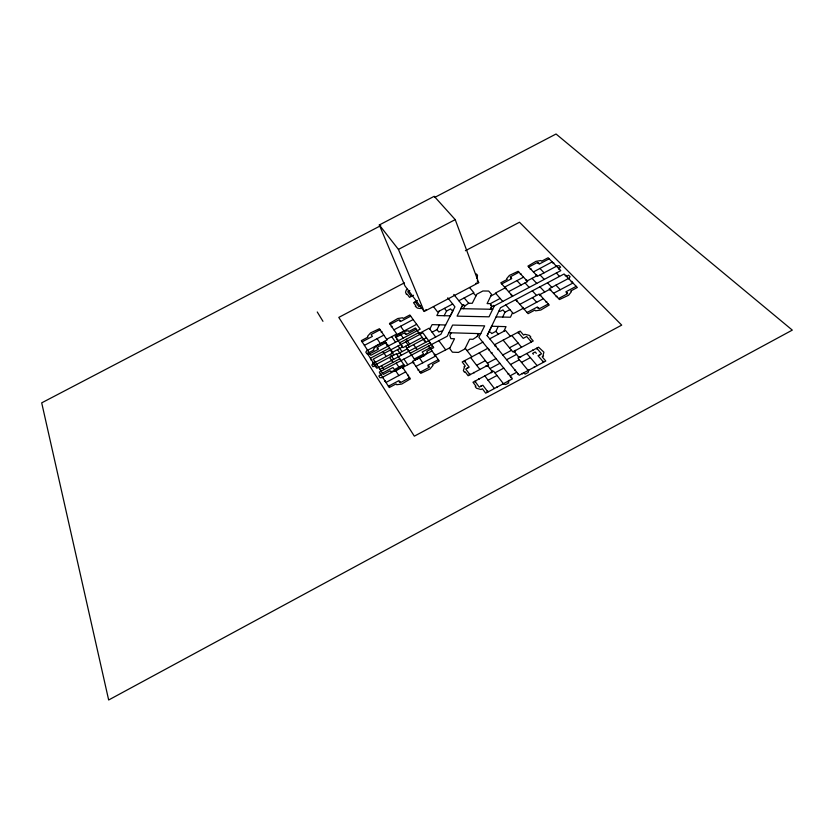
<?xml version="1.0" encoding="UTF-8"?>
<svg xmlns="http://www.w3.org/2000/svg" width="834" height="834" viewBox="0 0 834 834"><rect width="100%" height="100%" fill="white"/><g stroke="black" fill="none" stroke-linecap="round" stroke-linejoin="round"><path stroke-width="1.25" d="M463.516 304.837L464.694 306.068L468.687 303.242L472.263 303.295L476.829 294.193L482.876 290.983L488.703 291.056L491.601 294.412L487.098 303.607L490.319 303.67L491.674 306.558L490.434 309.247L491.674 306.558L493.874 305.38L494.322 305.911L489.047 316.826L457.084 316.128L462.589 305.338L463.516 304.837L464.705 306.057L463.36 308.716M503.872 331.265L506.029 326.636L491.643 326.25L487.139 335.654L519.175 375.258L545.79 361.018L542.163 356.785L543.559 356.035L543.038 355.461L543.914 352.198L538.587 347.184L518.008 358.161L528.151 370.452M512.556 312.698L510.439 317.233L496.115 316.899M488.818 332.141L490.58 332.193L491.706 333.569L495.917 331.327L498.242 326.417M502.673 317.056L504.956 312.25L509.897 309.633M487.129 335.654L500.494 307.746L564.086 273.99L577.347 287.48L570.633 291.056L571.332 291.785L568.59 295.246L559.478 299.542L549.231 288.71L568.496 278.473M477.215 336.467L478.601 333.59L477.215 336.467L472.941 339.313L469.657 339.198L464.851 349.008L458.429 352.428L452.424 352.188L449.641 348.466L454.509 338.75L450.871 338.635L449.807 335.529L451.194 332.787M432.075 332.193L436.974 329.597L439.435 324.822L445.627 324.999M444.136 315.711L446.555 311.04L450.6 308.893L451.621 310.185L453.196 310.217L450.308 315.857L436.839 315.544L439.132 311.165M429.771 329.086L432.106 324.624L439.435 324.822M385.975 382.452L405.658 371.891L410.391 378.886L401.738 384.047L396.65 384.735L396.108 383.901L389.249 387.549L379.303 372.079L447.17 336.279L452.591 325.062L484.669 325.865L478.841 337.311L512.41 378.876L485.701 393.179L482.386 388.759L480.978 389.509L476.495 388.248L475.213 386.611L475.943 386.215L472.972 382.233L493.634 371.182L503.423 383.692M524.023 309.06L543.393 298.666L549.241 304.994L540.797 310.039L535.532 310.832L534.865 310.081L528.11 313.678L515.704 299.677M425.747 342.294L415.395 328.023L408.827 331.505L408.306 330.764L403.447 331.494L395.18 336.373L399.642 342.816L418.72 332.62M494.322 305.911L560.792 270.643L548.115 257.758L541.652 261.178L540.995 260.51L535.981 261.344L527.912 266.119L533.416 271.936L552.191 261.897M379.939 369.399L399.809 358.756L404.532 365.709L395.796 370.901M367.596 350.29L387.091 339.97L379.428 328.721L370.567 332.902L367.513 336.352L368.002 337.103L361.351 340.626L370.828 355.294L420.18 329.149L409.838 314.991L403.218 318.494L402.697 317.754L397.797 318.515L389.468 323.425L393.919 329.816L413.164 319.547M494.489 344.755L520.155 331.088L523.554 335.049L524.909 334.33L529.413 335.404L530.768 336.905L530.049 337.28L533.249 340.991L512.837 351.896L503.142 340.147M507.989 374.153L508.896 373.663M514.724 370.546L515.62 370.067M510.012 375.863L516.757 372.256M510.783 377.656L511.69 377.166M517.539 374.039L518.446 373.549M487.004 391.584L487.911 391.094M542.58 361.831L543.487 361.351M487.963 348.237L462.203 361.956L465.32 366.095L463.954 366.824L464.402 367.387L463.35 370.63L464.496 372.256L465.216 371.87L468.124 375.748L488.651 364.812L479.3 352.855M464.382 361.633L465.257 361.164M518.06 333.037L518.936 332.568M488.62 349.842L489.495 349.373M495.156 346.35L496.032 345.881M491.247 353.136L492.133 352.667M497.815 349.644L498.69 349.165M470.605 357.484L476.6 365.302L485.378 360.622M509.449 347.788L518.195 343.118L521.5 347.257M487.379 363.186L496.157 358.505M502.766 354.971L511.523 350.301M469.115 374.403L470.011 373.924M530.466 341.659L531.352 341.189M487.556 366.303L488.453 365.824M514.057 352.156L514.953 351.677M489.985 368.597L499.962 363.27M506.603 359.725L516.559 354.408M491.528 371.391L492.425 370.911M518.185 357.14L519.082 356.671M474.859 382.066L475.755 381.576M536.752 348.998L537.638 348.518M494.937 372.84L503.809 368.096M510.491 364.521L519.353 359.788M484.877 375.873L488.067 380.252L497.001 375.477M521.49 362.383L530.382 357.619L537.138 365.646M490.799 296.06L495.782 293.401M426.476 337.76L406.721 348.237L410.224 353.23L430.125 342.764M380.012 374.08L380.867 373.622M429.239 347.934L430.104 347.486M516.694 301.501L517.549 301.053M565.181 275.762L566.025 275.303M382.358 373.152L392.991 367.513L394.378 369.587L403.771 364.594M432.773 346.391L422.192 352.011L423.641 354.043L414.258 359.027L415.03 360.132L424.298 355.753L427.383 352.115L426.81 351.312L433.701 347.653L422.869 332.829L373.288 359.1L383.213 374.466L390.135 370.786L390.677 371.61L395.587 370.588M381.055 374.81L378.834 375.988L379.95 377.729L382.848 377.594M566.422 276.367L568.59 275.21L570.081 276.721L568.809 278.796M382.608 377.229L402.249 366.793L405.658 371.891M432.033 350.968L412.465 361.372L420.784 373.351L429.969 369.014L433.013 365.386L432.439 364.573L439.268 360.945L428.436 346.006M519.832 304.337L539.16 294.058L543.393 298.666M402.697 367.471L412.924 362.029M539.723 294.663L549.794 289.315M402.801 368.503L403.666 368.044M413.049 363.051L413.914 362.592M539.963 295.622L540.818 295.163M550.054 290.253L550.899 289.805M384.526 381.096L385.391 380.638M434.149 354.721L435.014 354.262M522.324 307.85L523.179 307.402M571.196 281.882L572.041 281.433M523.325 308.278L513.337 313.594L505.811 304.921M435.181 355.305L450.037 347.684M415.978 366.407L435.702 356.014M553.547 293.266L572.979 283.028M407.628 375.675L408.493 375.217M417.98 370.171L418.856 369.702M545.936 302.106L546.791 301.647M556.132 296.685L556.987 296.226M388.404 386.236L398.933 380.627L400.31 382.723L409.63 377.771M438.35 359.662L427.863 365.25L429.312 367.294L420.013 372.245M527.046 312.479L537.419 306.964L539.139 308.861L548.303 303.983M576.221 286.323L565.9 291.817L567.683 293.672L558.53 298.541M399.184 381.909L400.059 381.44M428.144 366.501L429.02 366.032M537.847 308.142L538.712 307.683M566.359 292.974L567.214 292.515M467.019 350.593L483.042 342.065M489.694 338.812L505.477 330.41L510.398 336.279M420.993 305.452L418.845 306.589L415.228 301.762M380.116 329.743L371.109 334.507L372.371 336.415L362.133 341.836M390.166 324.426L399.163 319.672L400.497 321.549L410.693 316.159M421.493 307.871L420.221 308.549L417.344 308.069L415.28 306.276L415.947 305.932L413.508 302.669L417.5 300.563M399.403 320.84L400.257 320.392M381.138 332.088L381.982 331.64M391.219 326.761L392.063 326.313M425.434 310.092L426.257 309.654M475.839 283.445L476.662 283.007M424.214 311.478L478.695 282.663L455.218 219.623L434.201 196.303L379.314 224.982L404.959 285.906L424.214 311.478L398.433 249.408L379.314 224.982M364.395 345.339L383.796 335.164M452.674 303.993L437.589 311.979L433.44 306.589M458.867 300.74L473.931 292.776L469.511 287.511M386.653 339.334L396.796 333.965M367.367 349.946L365.813 352.125L366.887 353.804L369.108 352.626M416.656 324.322L397.234 334.601L393.919 329.816M373.601 363.207L392.908 352.97L385.933 342.659L376.999 347.392L378.271 349.31L368.117 354.69M395.889 337.384L404.803 332.662L406.137 334.559L416.249 329.201M508.584 291.639L527.609 281.558L518.967 272.228L510.168 276.888L511.742 278.629L501.745 283.925M528.777 267.036L537.555 262.387L539.202 264.097L549.158 258.821M377.208 348.57L378.052 348.132M405.053 333.829L405.887 333.392M510.544 277.972L511.367 277.534M537.961 263.45L538.795 263.023M386.955 345.026L387.8 344.578M396.942 339.73L397.787 339.292M520.343 274.386L521.167 273.948M530.174 269.173L531.008 268.736M370.39 358.224L389.624 348.122M504.58 287.125L523.533 277.169M419.293 333.402L429.114 328.2L435.671 337.03M505.227 287.855L495.459 293.036L502.746 301.439M370.932 359.944L371.787 359.496M419.346 334.288L420.19 333.84M505.373 288.7L506.207 288.251M553.057 263.429L553.88 262.991M391.532 351.781L392.376 351.333M401.571 346.454L402.415 346.006M526.004 280.495L526.838 280.057M535.897 275.251L536.731 274.813M392.48 352.323L402.52 346.996M527.067 280.975L536.96 275.731M375.029 361.81L372.798 362.988L373.903 364.719L376.822 364.573M373.371 362.863L371.839 365.031L372.923 366.731L375.112 365.563M556.163 265.942L559.187 265.692L560.636 267.161L558.488 268.308M422.212 337.436L402.968 347.642L399.642 342.816M556.466 266.255L537.503 276.304L533.416 271.936M500.15 298.447L490.319 303.67L491.664 306.558M376.582 364.208L396.411 353.699L399.809 358.756M396.848 354.367L407.18 348.883M375.29 366.731L376.144 366.272M424.099 340.835L424.944 340.387M510.804 294.84L511.649 294.392M558.874 269.34L559.708 268.902M404.396 282.841L338.792 317.4L414.331 436.172L621.705 325.124L519.499 222.23L465.403 250.721M407.524 289.304L406.273 289.961L405.532 292.265L406.502 294.517L407.159 294.173L409.536 297.352L413.508 295.267M409.828 290.649L407.722 291.764L411.245 296.456M410.484 296.195L411.287 295.768M415.186 302.471L415.999 302.033M475.776 274.323L476.443 273.969L477.517 275.293L477.006 278.535M398.433 249.408L455.218 219.623M380.752 225.639L41.7 402.853L108.66 699.987L792.3 330.108L556.049 134.013L434.952 197.304M492.696 309.289L460.889 308.663L462.578 305.338L453.769 294.444M498.868 311.145L500.608 311.176L502.965 309.925L504.956 312.25M442.677 330.754L438.747 331.953L436.974 329.597M448.692 332.714L480.916 333.663M473.253 293.13L476.026 295.799M539.879 268.423L544.081 272.822M555.913 285.165L560.312 289.763M540.057 274.949L544.279 279.4M547.5 282.789L551.816 287.334M532.019 278.347L536.742 283.404M539.921 286.813L544.758 291.983M556.382 272.989L559.531 276.408M518.967 272.228L518.112 271.3L509.397 275.418L506.645 278.692L507.27 279.38L500.775 282.82L512.618 296.195M525.055 282.903L529.194 287.407M532.342 290.837L536.575 295.434M516.944 280.578L521.021 285.051M532.467 297.623L536.731 302.304M526.754 353.501L530.382 357.619M531.383 341.982L526.681 336.509L523.231 338.354L518.008 332.224M536.71 348.185L541.547 353.824L538.024 355.711L543.559 362.206M477.215 280.933L478.695 282.663M539.556 354.502L540.015 355.034M536.335 353.345L535.167 351.979L532.624 353.345L533.385 354.231M532.572 350.019L533.02 350.541M464.184 297.926L468.687 303.242M511.815 335.529L518.195 343.118M534.198 366.824L534.657 367.367M515.141 350.29L515.568 350.812M520.322 356.545L520.77 357.077M513.984 351.281L519.165 357.546M528.777 370.119L528.13 372.506L525.097 374.132L523.94 372.715M495.917 331.327L498.305 334.226M522.053 373.319L522.501 373.872M476.6 365.302L479.936 369.441M447.743 297.821L454.937 306.829L440.884 334.257L376.832 368.242L367.335 353.47L373.924 349.978L373.434 349.217L376.457 345.776L385.235 341.638L385.933 342.659M509.084 380.262L509.532 380.815M507.645 381.43L508.782 382.869L505.748 384.495L502.798 384.026M444.449 308.351L446.555 311.04M487.504 365.417L492.487 371.797M485.909 365.886L486.326 366.418M490.882 372.277L491.309 372.819M496.908 386.778L497.335 387.341M465.226 348.258L471.825 356.837M488.067 380.252L494.406 388.519M473.712 372.391L474.119 372.934M478.601 378.844L479.008 379.397M464.371 360.809L469.188 367.168L465.706 369.024L470.001 374.747M487.942 391.98L482.834 385.225L479.279 387.122L474.859 381.232M467.248 367.836L467.645 368.367M480.853 385.892L481.27 386.444M438.747 340.522L445.617 349.759M400.549 326.219L403.969 331.035M413.57 344.598L417.146 349.654M406.221 339.24L409.64 344.098M419.252 357.765L422.838 362.853M399.84 333.225L403.27 338.104M405.877 341.836L409.369 346.819M405.553 346.266L408.983 351.187M410.224 353.23L415.092 359.975M420.774 371.474L421.139 372.006M391.719 336.655L395.535 342.201M398.11 345.943L402.019 351.625M397.505 349.665L401.321 355.253M403.906 359.027L407.816 364.75M384.474 341.356L387.8 346.298M390.343 350.061L393.752 355.107M408.504 378L408.868 378.532M390.322 354.346L393.658 359.318M396.202 363.113L399.611 368.201M377.062 338.646L380.335 343.545M389.541 357.338L392.97 362.488M382.942 351.573L386.225 356.514M395.452 370.411L398.881 375.592M381.492 365.772L383.984 369.598M389.217 385.444L389.572 385.975M317.254 311.979L322.966 321.319"/></g></svg>
